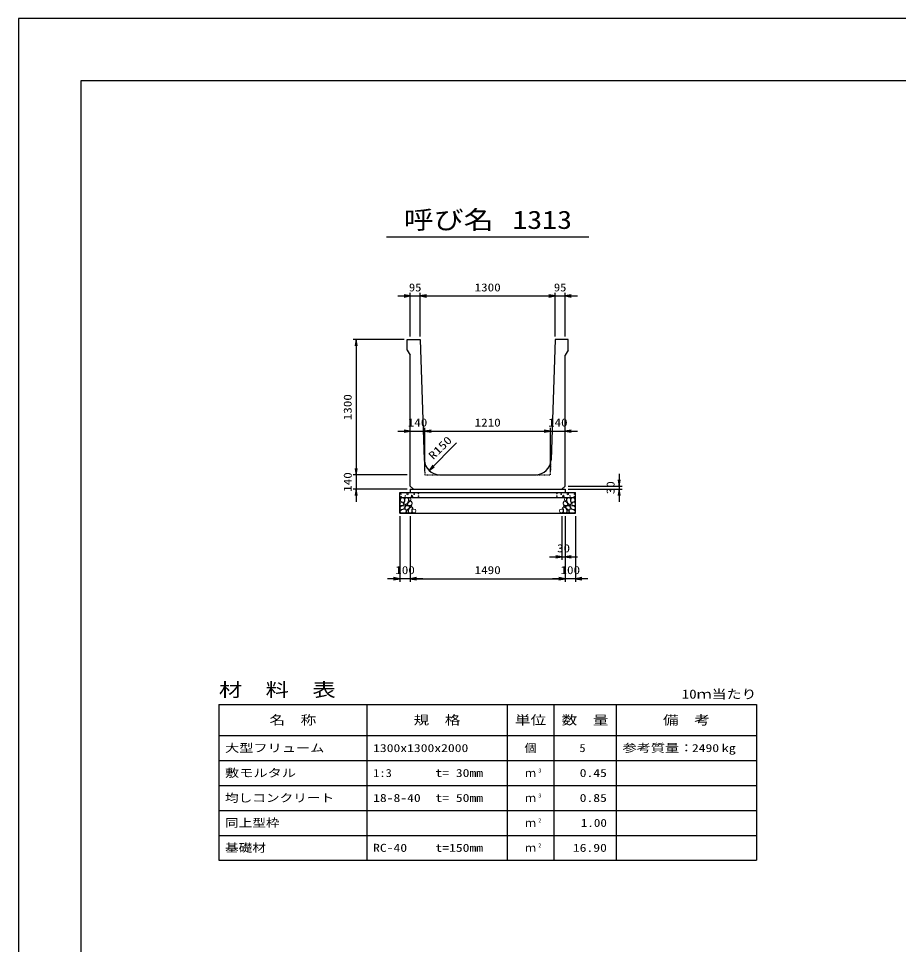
# Model space of a CAD drawing. Units: millimetres at full size. Extents: x 0 to 25230, y 0 to 17820.
# Drawn here: x 0 to 8469, y 8910 to 17820 of the extents above; entities that cross this region are included whole.
import ezdxf
from ezdxf.enums import TextEntityAlignment as Align

# ---------------------------------------------------------------- set-up
doc = ezdxf.new("R2010")
doc.units = ezdxf.units.MM
doc.linetypes.add('DASHED_SPACED', pattern=[12, 6, -6])
for name, color, linetype, lineweight in [('D-DCR-HCHn', 4, 'Continuous', 9), ('D-MTR-FRAM', 7, 'Continuous', 25), ('D-MTR-LINE', 7, 'Continuous', 25), ('D-STR-DIM', 7, 'Continuous', 25), ('D-STR-STRn', 1, 'Continuous', 25), ('D-TTL', 2, 'Continuous', 25), ('D-TTL-TXT', 7, 'Continuous', 25)]:
    doc.layers.add(name, color=color, linetype=linetype, lineweight=lineweight)
doc.layers.add('D-MTR', color=7, linetype='Continuous')
doc.layers.add('D-MTR-TXT', color=7, linetype='Continuous')
doc.styles.add('ＭＳ ゴシック', font='')
doc.styles.get('ＭＳ ゴシック').set_extended_font_data('MS Gothic')

# ---------------------------------------------------------------- blocks, each defined once
blk = doc.blocks.new('open_arrow')
at = {"color": 0, "linetype": 'Continuous', "lineweight": -2}
blk.add_lwpolyline([(7.5, 1.25), (0, 0), (7.5, -1.25)], dxfattribs=at)

msp = doc.modelspace()

# ---------------------------------------------------------------- linework, layer by layer
at = {"layer": 'D-DCR-HCHn'}
for points in [[(3708.399, 13203.696), (3692.796, 13207.163), (3678.928, 13200.228), (3677.194, 13184.626), (3680.661, 13172.491), (3697.997, 13167.29), (3710.132, 13167.29), (3715.333, 13175.958), (3715.333, 13195.028)], [(3722.267, 13205.429), (3717.067, 13189.827), (3718.8, 13172.491), (3706.665, 13153.421), (3722.267, 13144.753), (3739.603, 13153.421), (3750.005, 13167.29), (3753.472, 13189.827), (3750.005, 13201.962), (3739.603, 13207.163)], [(3755.206, 13201.962), (3755.206, 13181.159), (3763.874, 13175.958), (3772.542, 13181.159), (3774.275, 13193.294), (3772.542, 13203.696), (3760.407, 13207.163)], [(5274.794, 13201.962), (5274.794, 13181.159), (5266.126, 13175.958), (5257.458, 13181.159), (5255.725, 13193.294), (5257.458, 13203.696), (5269.593, 13207.163)], [(5307.733, 13205.429), (5312.933, 13189.827), (5311.2, 13172.491), (5323.335, 13153.421), (5307.733, 13144.753), (5290.397, 13153.421), (5279.995, 13167.29), (5276.528, 13189.827), (5279.995, 13201.962), (5290.397, 13207.163)], [(5321.601, 13203.696), (5337.204, 13207.163), (5351.072, 13200.228), (5352.806, 13184.626), (5349.339, 13172.491), (5332.003, 13167.29), (5319.868, 13167.29), (5314.667, 13175.958), (5314.667, 13195.028)], [(3675.46, 13160.356), (3670.26, 13144.753), (3677.194, 13134.352), (3694.53, 13132.618), (3706.366, 13137.699), (3701.464, 13149.954), (3704.932, 13156.889), (3697.997, 13163.823), (3687.596, 13167.29)], [(3708.366, 13102.757), (3721.208, 13122.019), (3719.603, 13126.834), (3701.946, 13131.65), (3685.894, 13130.045), (3674.658, 13120.414), (3673.052, 13109.177), (3674.658, 13097.941), (3687.499, 13094.731)], [(3714.787, 13062.627), (3726.023, 13067.443), (3729.234, 13083.494), (3722.813, 13094.731), (3711.577, 13097.941), (3697.13, 13096.336), (3681.078, 13089.915), (3673.052, 13080.284), (3673.052, 13069.048), (3677.868, 13062.627), (3697.13, 13064.232)], [(3725.735, 13144.753), (3717.067, 13137.819), (3720.534, 13132.618), (3732.669, 13132.618), (3737.87, 13134.352), (3741.337, 13141.286), (3736.136, 13146.487)], [(3753.311, 13102.757), (3761.337, 13122.019), (3754.916, 13130.045), (3735.654, 13130.045), (3727.628, 13126.834), (3719.603, 13115.598), (3719.603, 13105.967), (3727.628, 13093.125), (3737.259, 13091.52)], [(3751.739, 13163.823), (3743.071, 13143.02), (3750.005, 13134.352), (3770.808, 13134.352), (3779.476, 13137.819), (3788.144, 13149.954), (3788.144, 13160.356), (3779.476, 13174.224), (3769.074, 13175.958)], [(3780.599, 13064.232), (3785.415, 13078.679), (3783.81, 13094.731), (3795.046, 13112.388), (3780.599, 13120.414), (3764.548, 13112.388), (3754.916, 13099.546), (3751.706, 13078.679), (3754.916, 13067.443), (3764.548, 13062.627)], [(3777.389, 13120.414), (3785.415, 13126.834), (3782.204, 13131.65), (3770.968, 13131.65), (3766.153, 13130.045), (3762.942, 13123.624), (3767.758, 13118.808)], [(3793.441, 13065.837), (3807.887, 13062.627), (3820.729, 13069.048), (3822.334, 13083.494), (3819.124, 13094.731), (3803.072, 13099.546), (3791.836, 13099.546), (3787.02, 13091.52), (3787.02, 13073.863)], [(5236.559, 13065.837), (5222.113, 13062.627), (5209.271, 13069.048), (5207.666, 13083.494), (5210.876, 13094.731), (5226.928, 13099.546), (5238.164, 13099.546), (5242.98, 13091.52), (5242.98, 13073.863)], [(5249.401, 13064.232), (5244.585, 13078.679), (5246.19, 13094.731), (5234.954, 13112.388), (5249.401, 13120.414), (5265.452, 13112.388), (5275.084, 13099.546), (5278.294, 13078.679), (5275.084, 13067.443), (5265.452, 13062.627)], [(5278.261, 13163.823), (5286.929, 13143.02), (5279.995, 13134.352), (5259.192, 13134.352), (5250.524, 13137.819), (5241.856, 13149.954), (5241.856, 13160.356), (5250.524, 13174.224), (5260.926, 13175.958)], [(5252.611, 13120.414), (5244.585, 13126.834), (5247.796, 13131.65), (5259.032, 13131.65), (5263.847, 13130.045), (5267.058, 13123.624), (5262.242, 13118.808)], [(5276.689, 13102.757), (5268.663, 13122.019), (5275.084, 13130.045), (5294.346, 13130.045), (5302.372, 13126.834), (5310.397, 13115.598), (5310.397, 13105.967), (5302.372, 13093.125), (5292.741, 13091.52)], [(5304.265, 13144.753), (5312.933, 13137.819), (5309.466, 13132.618), (5297.331, 13132.618), (5292.13, 13134.352), (5288.663, 13141.286), (5293.864, 13146.487)], [(5315.213, 13062.627), (5303.977, 13067.443), (5300.766, 13083.494), (5307.187, 13094.731), (5318.423, 13097.941), (5332.87, 13096.336), (5348.922, 13089.915), (5356.948, 13080.284), (5356.948, 13069.048), (5352.132, 13062.627), (5332.87, 13064.232)], [(5321.634, 13102.757), (5308.792, 13122.019), (5310.397, 13126.834), (5328.054, 13131.65), (5344.106, 13130.045), (5355.342, 13120.414), (5356.948, 13109.177), (5355.342, 13097.941), (5342.501, 13094.731)], [(5354.54, 13160.356), (5359.74, 13144.753), (5352.806, 13134.352), (5335.47, 13132.618), (5323.634, 13137.699), (5328.536, 13149.954), (5325.068, 13156.889), (5332.003, 13163.823), (5342.404, 13167.29)], [(3750.101, 13067.443), (3750.101, 13086.705), (3742.075, 13091.52), (3734.049, 13086.705), (3732.444, 13075.469), (3734.049, 13065.837), (3745.285, 13062.627)], [(5279.899, 13067.443), (5279.899, 13086.705), (5287.925, 13091.52), (5295.951, 13086.705), (5297.556, 13075.469), (5295.951, 13065.837), (5284.715, 13062.627)]]:
    msp.add_lwpolyline(points, close=True, dxfattribs=at)
for centre, radius in [((3680.727, 13243.955), 3), ((3681.869, 13218.91), 3), ((3722.292, 13225.752), 3), ((3743.336, 13243.955), 7.5), ((3786.664, 13224.961), 7.5), ((3807.708, 13243.164), 3), ((3848.131, 13250.006), 3), ((3849.273, 13224.961), 3), ((5180.727, 13224.961), 3), ((5181.869, 13250.006), 3), ((5222.292, 13243.164), 3), ((5243.336, 13224.961), 7.5), ((5286.664, 13243.955), 7.5), ((5307.708, 13225.752), 3), ((5348.131, 13218.91), 3), ((5349.273, 13243.955), 3)]:
    msp.add_circle(centre, radius, dxfattribs=at)
at = {"layer": 'D-MTR-FRAM'}
for p, q in [((1927.5, 11220), (7102.5, 11220)), ((1927.5, 11220), (1927.5, 9720)), ((7102.5, 11220), (7102.5, 9720)), ((1927.5, 9720), (7102.5, 9720))]:
    msp.add_line(p, q, dxfattribs=at)
at = {"layer": 'D-MTR-LINE'}
for p, q in [((3352.5, 11220), (3352.5, 9720)), ((4702.5, 11220), (4702.5, 9720)), ((5152.5, 11220), (5152.5, 9720)), ((5752.5, 11220), (5752.5, 9720)), ((1927.5, 10920), (7102.5, 10920)), ((1927.5, 10680), (7102.5, 10680)), ((1927.5, 10440), (7102.5, 10440)), ((1927.5, 10200), (7102.5, 10200)), ((1927.5, 9960), (7102.5, 9960))]:
    msp.add_line(p, q, dxfattribs=at)
at = {"layer": 'D-STR-DIM'}
for p, q in [((3650, 15150), (3985, 15150)), ((3770, 14760), (3770, 15180)), ((3865, 14760), (3865, 15180)), ((3865, 14760), (3865, 15180)), ((3865, 15150), (5165, 15150)), ((5045, 15150), (5380, 15150)), ((5165, 14760), (5165, 15180)), ((5165, 14760), (5165, 15180)), ((5260, 14760), (5260, 15180)), ((3710, 14730), (3220, 14730)), ((3250, 14730), (3250, 13430)), ((3650, 13850), (4030, 13850)), ((3910, 13460), (3910, 13880)), ((3910, 13460), (3910, 13880)), ((3910, 13850), (5120, 13850)), ((5000, 13850), (5380, 13850)), ((5120, 13460), (5120, 13880)), ((5120, 13460), (5120, 13880)), ((3950.682, 13472.115), (4215.847, 13737.28)), ((3250, 13550), (3250, 13170)), ((3740, 13430), (3220, 13430)), ((3740, 13430), (3220, 13430)), ((5780, 13440), (5780, 13170)), ((3740, 13290), (3220, 13290)), ((5290, 13320), (5810, 13320)), ((5290, 13290), (5810, 13290)), ((3670, 13030), (3670, 12400)), ((3770, 13030), (3770, 12400)), ((3770, 13030), (3770, 12400)), ((5230, 13030), (5230, 12610)), ((5260, 13030), (5260, 12400)), ((5260, 13030), (5260, 12400)), ((5260, 13030), (5260, 12610)), ((5360, 13030), (5360, 12400)), ((5110, 12640), (5380, 12640)), ((3890, 12430), (3550, 12430)), ((3770, 12430), (5260, 12430)), ((5480, 12430), (5140, 12430))]:
    msp.add_line(p, q, dxfattribs=at)
at = {"layer": 'D-STR-STRn'}
for p, q in [((3740, 14730), (3865, 14730)), ((3740, 14630), (3740, 14730)), ((3865, 14730), (3904.987, 13574.811)), ((5165, 14730), (5125.013, 13574.811)), ((5290, 14730), (5165, 14730)), ((5290, 14630), (5290, 14730)), ((3740, 14630), (3770, 14580)), ((5290, 14630), (5260, 14580)), ((3770, 13320), (3770, 14580)), ((5260, 13320), (5260, 14580)), ((4054.898, 13430), (4975.102, 13430)), ((3770, 13320), (3800, 13290)), ((3770, 13290), (5260, 13290)), ((3770, 13290), (3770, 13260)), ((5260, 13320), (5230, 13290)), ((5260, 13290), (5260, 13260)), ((3670, 13060), (3670, 13260)), ((3670, 13260), (5360, 13260)), ((3670, 13210), (5360, 13210)), ((5360, 13060), (5360, 13260)), ((3670, 13060), (5360, 13060))]:
    msp.add_line(p, q, dxfattribs=at)
at = {"layer": 'D-STR-STRn', "color": 2, "linetype": 'DASHED_SPACED'}
for p, q in [((3904.987, 13574.811), (3910, 13430)), ((5120, 13430), (5125.013, 13574.811)), ((3910, 13430), (4054.898, 13430)), ((4975.102, 13430), (5120, 13430))]:
    msp.add_line(p, q, dxfattribs=at)
at = {"layer": 'D-STR-STRn'}
for centre, start, end in [((4054.898, 13580), 181.98252, 270), ((4975.102, 13580), 270, 358.01748)]:
    msp.add_arc(centre, 150, start, end, dxfattribs=at)
at = {"layer": 'D-TTL'}
for points in [[(0, 0), (25230, 0), (25230, 17820), (0, 17820)], [(600, 600), (24630, 600), (24630, 17220), (600, 17220)]]:
    msp.add_lwpolyline(points, close=True, dxfattribs=at)
at = {"layer": 'D-TTL-TXT'}
msp.add_line((3540, 15720), (5490, 15720), dxfattribs=at)

# ---------------------------------------------------------------- block references
at = {"layer": 'D-STR-DIM', "xscale": 8, "yscale": 8}
for p, rotation in [((3770, 15150), 180), ((5165, 15150), 180), ((5165, 15150), 180), ((3250, 14730), 270), ((3770, 13850), 180), ((5120, 13850), 180), ((5120, 13850), 180), ((3250, 13430), 90), ((3250, 13430), 90), ((3950.682, 13472.115), 45), ((5780, 13320), 90), ((3250, 13290), 270), ((5780, 13290), 270), ((5230, 12640), 180), ((3670, 12430), 180), ((5260, 12430), 180), ((5260, 12430), 180)]:
    msp.add_blockref('open_arrow', p, dxfattribs=dict(at, rotation=rotation))
for p in [(3865, 15150), (3865, 15150), (5260, 15150), (3910, 13850), (3910, 13850), (5260, 13850), (5260, 12640), (3770, 12430), (3770, 12430), (5360, 12430)]:
    msp.add_blockref('open_arrow', p, dxfattribs=at)

# ---------------------------------------------------------------- texts
at = {"layer": 'D-MTR', "style": 'ＭＳ ゴシック', "width": 1.25}
msp.add_text('材\u3000料\u3000表', height=132, dxfattribs=at).set_placement((1927.5, 11256), align=Align.BOTTOM_LEFT)
at = {"layer": 'D-MTR', "style": 'ＭＳ ゴシック', "width": 1.2}
msp.add_text('10ｍ当たり', height=87.98, dxfattribs=at).set_placement((7102.5, 11249), align=Align.BOTTOM_RIGHT)
at = {"layer": 'D-MTR-TXT', "style": 'ＭＳ ゴシック'}
for s, height, width, p in [('名\u3000称', 87.98, 1.25, (2640, 11070)), ('規\u3000格', 87.98, 1.25, (4027.5, 11070)), ('単位', 87.98, 1.25, (4927.5, 11070)), ('数\u3000量', 87.98, 1.25, (5452.5, 11070)), ('備\u3000考', 87.98, 1.25, (6427.5, 11070)), ('個', 76.98, 1.1, (4927.5, 10800))]:
    msp.add_text(s, height=height, dxfattribs=dict(at, width=width)).set_placement(p, align=Align.MIDDLE_CENTER)
for s, width, p in [('大型フリューム', 1.3, (1987.5, 10800)), ('1300x1300x2000', 1.25, (3412.5, 10800)), ('参考質量：    kg', 1.3, (5812.5, 10800)), ('敷モルタル', 1.3, (1987.5, 10560)), ('1:3', 1.15, (3412.5, 10560)), ('t= 30mm', 1.25, (4012.5, 10560)), ('均しコンクリート', 1.25, (1987.5, 10320)), ('18-8-40', 1.25, (3412.5, 10320)), ('t= 50mm', 1.25, (4012.5, 10320)), ('同上型枠', 1.25, (1987.5, 10080)), ('基礎材', 1.25, (1987.5, 9840)), ('RC-40', 1.25, (3412.5, 9840)), ('t=150mm', 1.25, (4012.5, 9840))]:
    msp.add_text(s, height=76.98, dxfattribs=dict(at, width=width)).set_placement(p, align=Align.MIDDLE_LEFT)
for s, width, p in [('5', 1.15, (5457.83, 10800)), ('2490', 1.25, (6742.5, 10800)), ('0.45', 1.25, (5662.5, 10560)), ('0.85', 1.25, (5662.5, 10320)), ('1.00', 1.2, (5662.5, 10080)), ('16.90', 1.25, (5662.5, 9840))]:
    msp.add_text(s, height=76.98, dxfattribs=dict(at, width=width)).set_placement(p, align=Align.MIDDLE_RIGHT)
for p in [(4927.5, 10560), (4927.5, 10320), (4927.5, 10080), (4927.5, 9840)]:
    msp.add_text('ｍ', height=76.98, dxfattribs=at).set_placement(p, align=Align.MIDDLE_CENTER)
at = {"layer": 'D-MTR-TXT', "style": 'ＭＳ ゴシック', "width": 1.15}
for s, p in [('3', (5002.5, 10553)), ('3', (5002.5, 10313)), ('2', (5002.5, 10073)), ('2', (5002.5, 9833))]:
    msp.add_text(s, height=38.49, dxfattribs=at).set_placement(p, align=Align.BOTTOM_LEFT)
at = {"layer": 'D-STR-DIM', "style": 'ＭＳ ゴシック'}
for s, width, p in [('95', 1.15, (3817.5, 15232.5)), ('1300', 1.2, (4515, 15232.5)), ('95', 1.15, (5212.5, 15232.5)), ('140', 1.2, (3840, 13932.5)), ('1210', 1.2, (4515, 13932.5)), ('140', 1.2, (5190, 13932.5)), ('30', 1.2, (5245, 12722.5)), ('100', 1.2, (3720, 12512.5)), ('1490', 1.2, (4515, 12512.5)), ('100', 1.2, (5310, 12512.5))]:
    msp.add_text(s, height=76.98, dxfattribs=dict(at, width=width)).set_placement(p, align=Align.MIDDLE_CENTER)
at = {"layer": 'D-STR-DIM', "style": 'ＭＳ ゴシック', "width": 1.2}
for s, p in [('1300', (3167.5, 14080)), ('140', (3167.5, 13360)), ('30', (5697.5, 13305))]:
    msp.add_text(s, height=76.98, rotation=90, dxfattribs=at).set_placement(p, align=Align.MIDDLE_CENTER)
at = {"layer": 'D-STR-DIM', "style": 'ＭＳ ゴシック', "width": 1.25}
msp.add_text('R150', height=76.98, rotation=45, dxfattribs=at).set_placement((4009.092, 13553.152), align=Align.BOTTOM_LEFT)
at = {"layer": 'D-TTL-TXT', "style": 'ＭＳ ゴシック', "width": 1.2}
for s, p in [('呼び名', (4140, 15742.5)), ('1313', (5040, 15742.5))]:
    msp.add_text(s, height=176, dxfattribs=at).set_placement(p, align=Align.BOTTOM_CENTER)

doc.saveas('drawing.dxf')
